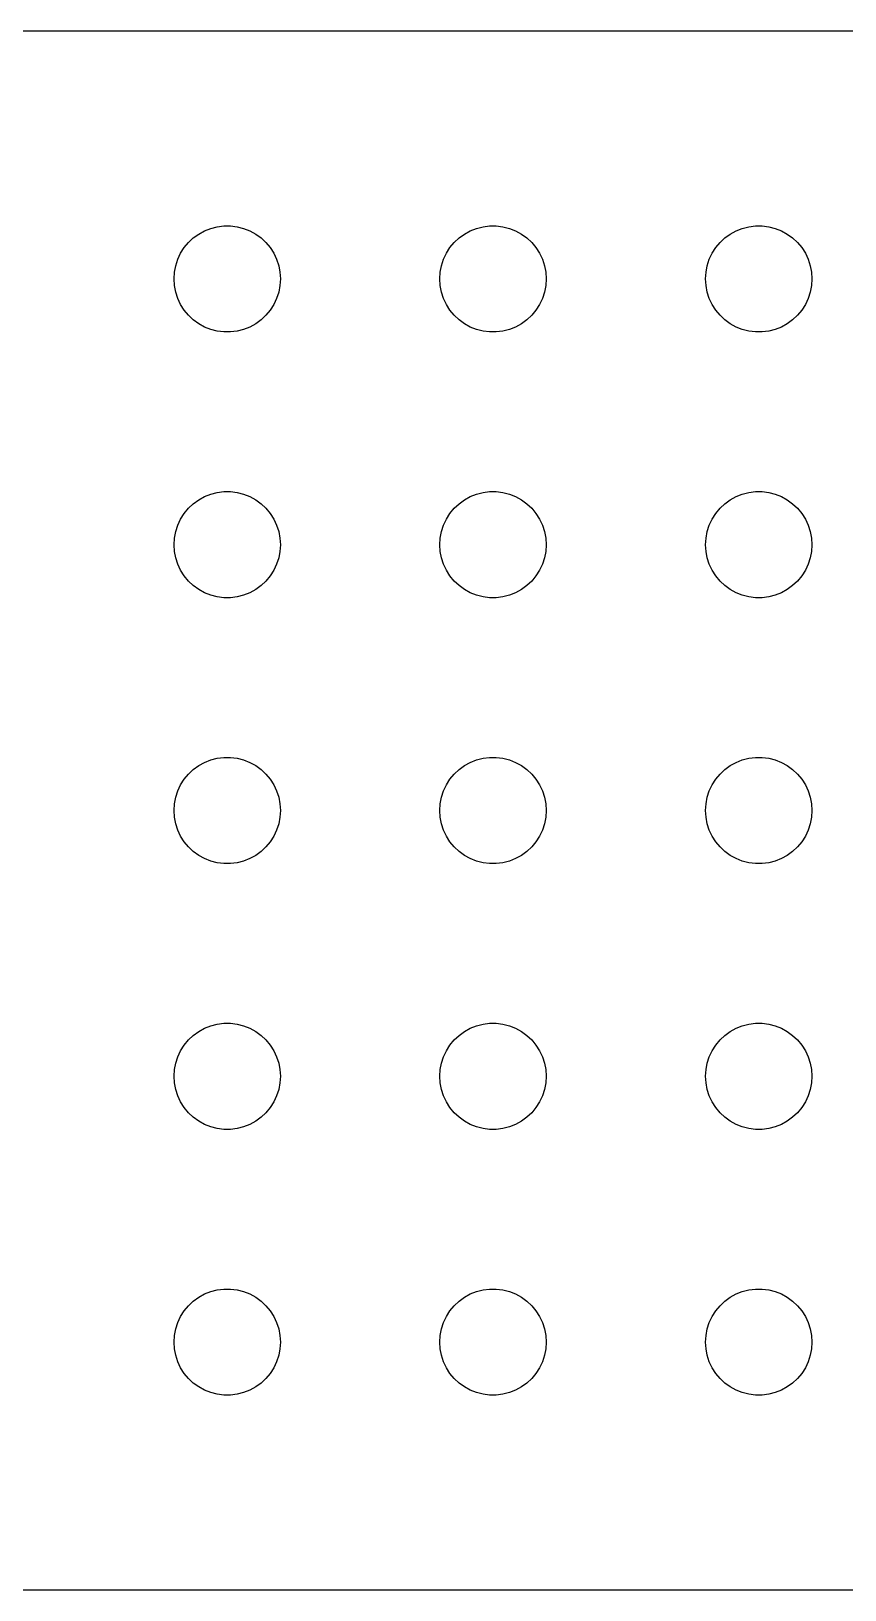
# Model space of a CAD drawing. Header units: metres. Extents: x -187 to 187, y -22 to 22.
# Drawn here: x -163.03 to -140.07, y -21.99 to 21.99 of the extents above; entities that cross this region are included whole.
import ezdxf

# ---------------------------------------------------------------- set-up
doc = ezdxf.new("R2010")
doc.units = ezdxf.units.M

msp = doc.modelspace()

# ---------------------------------------------------------------- linework, layer by layer
for p, q in [((182.314, 21.9901), (-182.314, 21.9901)), ((-158.304, 16.2665), (-158.139, 16.3572)), ((-158.139, 16.3572), (-157.964, 16.4266)), ((-157.964, 16.4266), (-157.781, 16.4734)), ((-157.781, 16.4734), (-157.594, 16.497)), ((-157.594, 16.497), (-157.406, 16.497)), ((-157.406, 16.497), (-157.219, 16.4734)), ((-157.219, 16.4734), (-157.036, 16.4266)), ((-157.036, 16.4266), (-156.861, 16.3572)), ((-156.861, 16.3572), (-156.696, 16.2665)), ((-150.804, 16.2665), (-150.639, 16.3572)), ((-150.639, 16.3572), (-150.464, 16.4266)), ((-150.464, 16.4266), (-150.281, 16.4734)), ((-150.281, 16.4734), (-150.094, 16.497)), ((-150.094, 16.497), (-149.906, 16.497)), ((-149.906, 16.497), (-149.719, 16.4734)), ((-149.719, 16.4734), (-149.536, 16.4266)), ((-149.536, 16.4266), (-149.361, 16.3572)), ((-149.361, 16.3572), (-149.196, 16.2665)), ((-143.304, 16.2665), (-143.139, 16.3572)), ((-143.139, 16.3572), (-142.964, 16.4266)), ((-142.964, 16.4266), (-142.781, 16.4734)), ((-142.781, 16.4734), (-142.594, 16.497)), ((-142.594, 16.497), (-142.406, 16.497)), ((-142.406, 16.497), (-142.219, 16.4734)), ((-142.219, 16.4734), (-142.036, 16.4266)), ((-142.036, 16.4266), (-141.861, 16.3572)), ((-141.861, 16.3572), (-141.696, 16.2665)), ((-158.814, 15.7226), (-158.714, 15.8817)), ((-158.714, 15.8817), (-158.593, 16.0268)), ((-158.593, 16.0268), (-158.456, 16.1558)), ((-158.456, 16.1558), (-158.304, 16.2665)), ((-156.696, 16.2665), (-156.544, 16.1558)), ((-156.544, 16.1558), (-156.407, 16.0268)), ((-156.407, 16.0268), (-156.286, 15.8817)), ((-156.286, 15.8817), (-156.186, 15.7226)), ((-151.314, 15.7226), (-151.214, 15.8817)), ((-151.214, 15.8817), (-151.093, 16.0268)), ((-151.093, 16.0268), (-150.956, 16.1558)), ((-150.956, 16.1558), (-150.804, 16.2665)), ((-149.196, 16.2665), (-149.044, 16.1558)), ((-149.044, 16.1558), (-148.907, 16.0268)), ((-148.907, 16.0268), (-148.786, 15.8817)), ((-148.786, 15.8817), (-148.686, 15.7226)), ((-143.814, 15.7226), (-143.714, 15.8817)), ((-143.714, 15.8817), (-143.593, 16.0268)), ((-143.593, 16.0268), (-143.456, 16.1558)), ((-143.456, 16.1558), (-143.304, 16.2665)), ((-141.696, 16.2665), (-141.544, 16.1558)), ((-141.544, 16.1558), (-141.407, 16.0268)), ((-141.407, 16.0268), (-141.286, 15.8817)), ((-141.286, 15.8817), (-141.186, 15.7226)), ((-158.953, 15.373), (-158.895, 15.5522)), ((-158.895, 15.5522), (-158.814, 15.7226)), ((-156.186, 15.7226), (-156.105, 15.5522)), ((-156.105, 15.5522), (-156.047, 15.373)), ((-151.453, 15.373), (-151.395, 15.5522)), ((-151.395, 15.5522), (-151.314, 15.7226)), ((-148.686, 15.7226), (-148.605, 15.5522)), ((-148.605, 15.5522), (-148.547, 15.373)), ((-143.953, 15.373), (-143.895, 15.5522)), ((-143.895, 15.5522), (-143.814, 15.7226)), ((-141.186, 15.7226), (-141.105, 15.5522)), ((-141.105, 15.5522), (-141.047, 15.373)), ((-159, 15), (-158.988, 15.188)), ((-158.988, 14.812), (-159, 15)), ((-158.988, 15.188), (-158.953, 15.373)), ((-156.047, 15.373), (-156.012, 15.188)), ((-156.012, 15.188), (-156, 15)), ((-156, 15), (-156.012, 14.812)), ((-151.5, 15), (-151.488, 15.188)), ((-151.488, 14.812), (-151.5, 15)), ((-151.488, 15.188), (-151.453, 15.373)), ((-148.547, 15.373), (-148.512, 15.188)), ((-148.512, 15.188), (-148.5, 15)), ((-148.5, 15), (-148.512, 14.812)), ((-144, 15), (-143.988, 15.188)), ((-143.988, 14.812), (-144, 15)), ((-143.988, 15.188), (-143.953, 15.373)), ((-141.047, 15.373), (-141.012, 15.188)), ((-141.012, 15.188), (-141, 15)), ((-141, 15), (-141.012, 14.812)), ((-158.953, 14.627), (-158.988, 14.812)), ((-158.895, 14.4478), (-158.953, 14.627)), ((-156.047, 14.627), (-156.105, 14.4478)), ((-156.012, 14.812), (-156.047, 14.627)), ((-151.453, 14.627), (-151.488, 14.812)), ((-151.395, 14.4478), (-151.453, 14.627)), ((-148.547, 14.627), (-148.605, 14.4478)), ((-148.512, 14.812), (-148.547, 14.627)), ((-143.953, 14.627), (-143.988, 14.812)), ((-143.895, 14.4478), (-143.953, 14.627)), ((-141.047, 14.627), (-141.105, 14.4478)), ((-141.012, 14.812), (-141.047, 14.627)), ((-158.814, 14.2774), (-158.895, 14.4478)), ((-158.714, 14.1183), (-158.814, 14.2774)), ((-158.593, 13.9732), (-158.714, 14.1183)), ((-156.286, 14.1183), (-156.407, 13.9732)), ((-156.186, 14.2774), (-156.286, 14.1183)), ((-156.105, 14.4478), (-156.186, 14.2774)), ((-151.314, 14.2774), (-151.395, 14.4478)), ((-151.214, 14.1183), (-151.314, 14.2774)), ((-151.093, 13.9732), (-151.214, 14.1183)), ((-148.786, 14.1183), (-148.907, 13.9732)), ((-148.686, 14.2774), (-148.786, 14.1183)), ((-148.605, 14.4478), (-148.686, 14.2774)), ((-143.814, 14.2774), (-143.895, 14.4478)), ((-143.714, 14.1183), (-143.814, 14.2774)), ((-143.593, 13.9732), (-143.714, 14.1183)), ((-141.286, 14.1183), (-141.407, 13.9732)), ((-141.186, 14.2774), (-141.286, 14.1183)), ((-141.105, 14.4478), (-141.186, 14.2774)), ((-158.456, 13.8442), (-158.593, 13.9732)), ((-158.304, 13.7335), (-158.456, 13.8442)), ((-158.139, 13.6427), (-158.304, 13.7335)), ((-157.964, 13.5734), (-158.139, 13.6427)), ((-156.861, 13.6427), (-157.036, 13.5734)), ((-156.696, 13.7335), (-156.861, 13.6427)), ((-156.544, 13.8442), (-156.696, 13.7335)), ((-156.407, 13.9732), (-156.544, 13.8442)), ((-150.956, 13.8442), (-151.093, 13.9732)), ((-150.804, 13.7335), (-150.956, 13.8442)), ((-150.639, 13.6427), (-150.804, 13.7335)), ((-150.464, 13.5734), (-150.639, 13.6427)), ((-149.361, 13.6427), (-149.536, 13.5734)), ((-149.196, 13.7335), (-149.361, 13.6427)), ((-149.044, 13.8442), (-149.196, 13.7335)), ((-148.907, 13.9732), (-149.044, 13.8442)), ((-143.456, 13.8442), (-143.593, 13.9732)), ((-143.304, 13.7335), (-143.456, 13.8442)), ((-143.139, 13.6427), (-143.304, 13.7335)), ((-142.964, 13.5734), (-143.139, 13.6427)), ((-141.861, 13.6427), (-142.036, 13.5734)), ((-141.696, 13.7335), (-141.861, 13.6427)), ((-141.544, 13.8442), (-141.696, 13.7335)), ((-141.407, 13.9732), (-141.544, 13.8442)), ((-157.781, 13.5266), (-157.964, 13.5734)), ((-157.594, 13.5029), (-157.781, 13.5266)), ((-157.406, 13.5029), (-157.594, 13.5029)), ((-157.219, 13.5266), (-157.406, 13.5029)), ((-157.036, 13.5734), (-157.219, 13.5266)), ((-150.281, 13.5266), (-150.464, 13.5734)), ((-150.094, 13.5029), (-150.281, 13.5266)), ((-149.906, 13.5029), (-150.094, 13.5029)), ((-149.719, 13.5266), (-149.906, 13.5029)), ((-149.536, 13.5734), (-149.719, 13.5266)), ((-142.781, 13.5266), (-142.964, 13.5734)), ((-142.594, 13.5029), (-142.781, 13.5266)), ((-142.406, 13.5029), (-142.594, 13.5029)), ((-142.219, 13.5266), (-142.406, 13.5029)), ((-142.036, 13.5734), (-142.219, 13.5266)), ((-158.304, 8.76648), (-158.139, 8.85724)), ((-158.139, 8.85724), (-157.964, 8.92657)), ((-157.964, 8.92657), (-157.781, 8.97342)), ((-157.781, 8.97342), (-157.594, 8.99704)), ((-157.594, 8.99704), (-157.406, 8.99704)), ((-157.406, 8.99704), (-157.219, 8.97342)), ((-157.219, 8.97342), (-157.036, 8.92657)), ((-157.036, 8.92657), (-156.861, 8.85724)), ((-156.861, 8.85724), (-156.696, 8.76648)), ((-150.804, 8.76648), (-150.639, 8.85724)), ((-150.639, 8.85724), (-150.464, 8.92657)), ((-150.464, 8.92657), (-150.281, 8.97342)), ((-150.281, 8.97342), (-150.094, 8.99704)), ((-150.094, 8.99704), (-149.906, 8.99704)), ((-149.906, 8.99704), (-149.719, 8.97342)), ((-149.719, 8.97342), (-149.536, 8.92657)), ((-149.536, 8.92657), (-149.361, 8.85724)), ((-149.361, 8.85724), (-149.196, 8.76648)), ((-143.304, 8.76648), (-143.139, 8.85724)), ((-143.139, 8.85724), (-142.964, 8.92657)), ((-142.964, 8.92657), (-142.781, 8.97342)), ((-142.781, 8.97342), (-142.594, 8.99704)), ((-142.594, 8.99704), (-142.406, 8.99704)), ((-142.406, 8.99704), (-142.219, 8.97342)), ((-142.219, 8.97342), (-142.036, 8.92657)), ((-142.036, 8.92657), (-141.861, 8.85724)), ((-141.861, 8.85724), (-141.696, 8.76648)), ((-158.814, 8.22263), (-158.714, 8.38167)), ((-158.714, 8.38167), (-158.593, 8.52681)), ((-158.593, 8.52681), (-158.456, 8.65576)), ((-158.456, 8.65576), (-158.304, 8.76648)), ((-156.696, 8.76648), (-156.544, 8.65576)), ((-156.544, 8.65576), (-156.407, 8.52681)), ((-156.407, 8.52681), (-156.286, 8.38167)), ((-156.286, 8.38167), (-156.186, 8.22263)), ((-151.314, 8.22263), (-151.214, 8.38167)), ((-151.214, 8.38167), (-151.093, 8.52681)), ((-151.093, 8.52681), (-150.956, 8.65576)), ((-150.956, 8.65576), (-150.804, 8.76648)), ((-149.196, 8.76648), (-149.044, 8.65576)), ((-149.044, 8.65576), (-148.907, 8.52681)), ((-148.907, 8.52681), (-148.786, 8.38167)), ((-148.786, 8.38167), (-148.686, 8.22263)), ((-143.814, 8.22263), (-143.714, 8.38167)), ((-143.714, 8.38167), (-143.593, 8.52681)), ((-143.593, 8.52681), (-143.456, 8.65576)), ((-143.456, 8.65576), (-143.304, 8.76648)), ((-141.696, 8.76648), (-141.544, 8.65576)), ((-141.544, 8.65576), (-141.407, 8.52681)), ((-141.407, 8.52681), (-141.286, 8.38167)), ((-141.286, 8.38167), (-141.186, 8.22263)), ((-158.953, 7.87303), (-158.895, 8.05219)), ((-158.895, 8.05219), (-158.814, 8.22263)), ((-156.186, 8.22263), (-156.105, 8.05219)), ((-156.105, 8.05219), (-156.047, 7.87303)), ((-151.453, 7.87303), (-151.395, 8.05219)), ((-151.395, 8.05219), (-151.314, 8.22263)), ((-148.686, 8.22263), (-148.605, 8.05219)), ((-148.605, 8.05219), (-148.547, 7.87303)), ((-143.953, 7.87303), (-143.895, 8.05219)), ((-143.895, 8.05219), (-143.814, 8.22263)), ((-141.186, 8.22263), (-141.105, 8.05219)), ((-141.105, 8.05219), (-141.047, 7.87303)), ((-159, 7.5), (-158.988, 7.68799)), ((-158.988, 7.312), (-159, 7.5)), ((-158.988, 7.68799), (-158.953, 7.87303)), ((-156.047, 7.87303), (-156.012, 7.68799)), ((-156.012, 7.68799), (-156, 7.5)), ((-156, 7.5), (-156.012, 7.312)), ((-151.5, 7.5), (-151.488, 7.68799)), ((-151.488, 7.312), (-151.5, 7.5)), ((-151.488, 7.68799), (-151.453, 7.87303)), ((-148.547, 7.87303), (-148.512, 7.68799)), ((-148.512, 7.68799), (-148.5, 7.5)), ((-148.5, 7.5), (-148.512, 7.312)), ((-144, 7.5), (-143.988, 7.68799)), ((-143.988, 7.312), (-144, 7.5)), ((-143.988, 7.68799), (-143.953, 7.87303)), ((-141.047, 7.87303), (-141.012, 7.68799)), ((-141.012, 7.68799), (-141, 7.5)), ((-141, 7.5), (-141.012, 7.312)), ((-158.953, 7.12695), (-158.988, 7.312)), ((-158.895, 6.9478), (-158.953, 7.12695)), ((-156.047, 7.12695), (-156.105, 6.9478)), ((-156.012, 7.312), (-156.047, 7.12695)), ((-151.453, 7.12695), (-151.488, 7.312)), ((-151.395, 6.9478), (-151.453, 7.12695)), ((-148.547, 7.12695), (-148.605, 6.9478)), ((-148.512, 7.312), (-148.547, 7.12695)), ((-143.953, 7.12695), (-143.988, 7.312)), ((-143.895, 6.9478), (-143.953, 7.12695)), ((-141.047, 7.12695), (-141.105, 6.9478)), ((-141.012, 7.312), (-141.047, 7.12695)), ((-158.814, 6.77736), (-158.895, 6.9478)), ((-158.714, 6.61832), (-158.814, 6.77736)), ((-158.593, 6.47318), (-158.714, 6.61832)), ((-156.286, 6.61832), (-156.407, 6.47318)), ((-156.186, 6.77736), (-156.286, 6.61832)), ((-156.105, 6.9478), (-156.186, 6.77736)), ((-151.314, 6.77736), (-151.395, 6.9478)), ((-151.214, 6.61832), (-151.314, 6.77736)), ((-151.093, 6.47318), (-151.214, 6.61832)), ((-148.786, 6.61832), (-148.907, 6.47318)), ((-148.686, 6.77736), (-148.786, 6.61832)), ((-148.605, 6.9478), (-148.686, 6.77736)), ((-143.814, 6.77736), (-143.895, 6.9478)), ((-143.714, 6.61832), (-143.814, 6.77736)), ((-143.593, 6.47318), (-143.714, 6.61832)), ((-141.286, 6.61832), (-141.407, 6.47318)), ((-141.186, 6.77736), (-141.286, 6.61832)), ((-141.105, 6.9478), (-141.186, 6.77736)), ((-158.456, 6.34422), (-158.593, 6.47318)), ((-158.304, 6.23351), (-158.456, 6.34422)), ((-158.139, 6.14275), (-158.304, 6.23351)), ((-156.696, 6.23351), (-156.861, 6.14275)), ((-156.544, 6.34422), (-156.696, 6.23351)), ((-156.407, 6.47318), (-156.544, 6.34422)), ((-150.956, 6.34422), (-151.093, 6.47318)), ((-150.804, 6.23351), (-150.956, 6.34422)), ((-150.639, 6.14275), (-150.804, 6.23351)), ((-149.196, 6.23351), (-149.361, 6.14275)), ((-149.044, 6.34422), (-149.196, 6.23351)), ((-148.907, 6.47318), (-149.044, 6.34422)), ((-143.456, 6.34422), (-143.593, 6.47318)), ((-143.304, 6.23351), (-143.456, 6.34422)), ((-143.139, 6.14275), (-143.304, 6.23351)), ((-141.696, 6.23351), (-141.861, 6.14275)), ((-141.544, 6.34422), (-141.696, 6.23351)), ((-141.407, 6.47318), (-141.544, 6.34422)), ((-157.964, 6.07341), (-158.139, 6.14275)), ((-157.781, 6.02657), (-157.964, 6.07341)), ((-157.594, 6.00294), (-157.781, 6.02657)), ((-157.406, 6.00294), (-157.594, 6.00294)), ((-157.219, 6.02657), (-157.406, 6.00294)), ((-157.036, 6.07341), (-157.219, 6.02657)), ((-156.861, 6.14275), (-157.036, 6.07341)), ((-150.464, 6.07341), (-150.639, 6.14275)), ((-150.281, 6.02657), (-150.464, 6.07341)), ((-150.094, 6.00294), (-150.281, 6.02657)), ((-149.906, 6.00294), (-150.094, 6.00294)), ((-149.719, 6.02657), (-149.906, 6.00294)), ((-149.536, 6.07341), (-149.719, 6.02657)), ((-149.361, 6.14275), (-149.536, 6.07341)), ((-142.964, 6.07341), (-143.139, 6.14275)), ((-142.781, 6.02657), (-142.964, 6.07341)), ((-142.594, 6.00294), (-142.781, 6.02657)), ((-142.406, 6.00294), (-142.594, 6.00294)), ((-142.219, 6.02657), (-142.406, 6.00294)), ((-142.036, 6.07341), (-142.219, 6.02657)), ((-141.861, 6.14275), (-142.036, 6.07341)), ((-158.304, 1.26648), (-158.139, 1.35724)), ((-158.139, 1.35724), (-157.964, 1.42657)), ((-157.964, 1.42657), (-157.781, 1.47342)), ((-157.781, 1.47342), (-157.594, 1.49704)), ((-157.594, 1.49704), (-157.406, 1.49704)), ((-157.406, 1.49704), (-157.219, 1.47342)), ((-157.219, 1.47342), (-157.036, 1.42657)), ((-157.036, 1.42657), (-156.861, 1.35724)), ((-156.861, 1.35724), (-156.696, 1.26648)), ((-150.804, 1.26648), (-150.639, 1.35724)), ((-150.639, 1.35724), (-150.464, 1.42657)), ((-150.464, 1.42657), (-150.281, 1.47342)), ((-150.281, 1.47342), (-150.094, 1.49704)), ((-150.094, 1.49704), (-149.906, 1.49704)), ((-149.906, 1.49704), (-149.719, 1.47342)), ((-149.719, 1.47342), (-149.536, 1.42657)), ((-149.536, 1.42657), (-149.361, 1.35724)), ((-149.361, 1.35724), (-149.196, 1.26648)), ((-143.304, 1.26648), (-143.139, 1.35724)), ((-143.139, 1.35724), (-142.964, 1.42657)), ((-142.964, 1.42657), (-142.781, 1.47342)), ((-142.781, 1.47342), (-142.594, 1.49704)), ((-142.594, 1.49704), (-142.406, 1.49704)), ((-142.406, 1.49704), (-142.219, 1.47342)), ((-142.219, 1.47342), (-142.036, 1.42657)), ((-142.036, 1.42657), (-141.861, 1.35724)), ((-141.861, 1.35724), (-141.696, 1.26648)), ((-158.814, 0.722626), (-158.714, 0.881668)), ((-158.714, 0.881668), (-158.593, 1.02681)), ((-158.593, 1.02681), (-158.456, 1.15576)), ((-158.456, 1.15576), (-158.304, 1.26648)), ((-156.696, 1.26648), (-156.544, 1.15576)), ((-156.544, 1.15576), (-156.407, 1.02681)), ((-156.407, 1.02681), (-156.286, 0.881668)), ((-156.286, 0.881668), (-156.186, 0.722626)), ((-151.314, 0.722626), (-151.214, 0.881668)), ((-151.214, 0.881668), (-151.093, 1.02681)), ((-151.093, 1.02681), (-150.956, 1.15576)), ((-150.956, 1.15576), (-150.804, 1.26648)), ((-149.196, 1.26648), (-149.044, 1.15576)), ((-149.044, 1.15576), (-148.907, 1.02681)), ((-148.907, 1.02681), (-148.786, 0.881668)), ((-148.786, 0.881668), (-148.686, 0.722626)), ((-143.814, 0.722626), (-143.714, 0.881668)), ((-143.714, 0.881668), (-143.593, 1.02681)), ((-143.593, 1.02681), (-143.456, 1.15576)), ((-143.456, 1.15576), (-143.304, 1.26648)), ((-141.696, 1.26648), (-141.544, 1.15576)), ((-141.544, 1.15576), (-141.407, 1.02681)), ((-141.407, 1.02681), (-141.286, 0.881668)), ((-141.286, 0.881668), (-141.186, 0.722626)), ((-158.953, 0.373032), (-158.895, 0.552185)), ((-158.895, 0.552185), (-158.814, 0.722626)), ((-156.186, 0.722626), (-156.105, 0.552185)), ((-156.105, 0.552185), (-156.047, 0.373032)), ((-151.453, 0.373032), (-151.395, 0.552185)), ((-151.395, 0.552185), (-151.314, 0.722626)), ((-148.686, 0.722626), (-148.605, 0.552185)), ((-148.605, 0.552185), (-148.547, 0.373032)), ((-143.953, 0.373032), (-143.895, 0.552185)), ((-143.895, 0.552185), (-143.814, 0.722626)), ((-141.186, 0.722626), (-141.105, 0.552185)), ((-141.105, 0.552185), (-141.047, 0.373032)), ((-159, 0), (-158.988, 0.187988)), ((-158.988, -0.187988), (-159, 0)), ((-158.988, 0.187988), (-158.953, 0.373032)), ((-156.047, 0.373032), (-156.012, 0.187988)), ((-156.012, 0.187988), (-156, 0)), ((-156, 0), (-156.012, -0.187988)), ((-151.5, 0), (-151.488, 0.187988)), ((-151.488, -0.187988), (-151.5, 0)), ((-151.488, 0.187988), (-151.453, 0.373032)), ((-148.547, 0.373032), (-148.512, 0.187988)), ((-148.512, 0.187988), (-148.5, 0)), ((-148.5, 0), (-148.512, -0.187988)), ((-144, 0), (-143.988, 0.187988)), ((-143.988, -0.187988), (-144, 0)), ((-143.988, 0.187988), (-143.953, 0.373032)), ((-141.047, 0.373032), (-141.012, 0.187988)), ((-141.012, 0.187988), (-141, 0)), ((-141, 0), (-141.012, -0.187988)), ((-158.953, -0.373032), (-158.988, -0.187988)), ((-158.895, -0.552185), (-158.953, -0.373032)), ((-156.047, -0.373032), (-156.105, -0.552185)), ((-156.012, -0.187988), (-156.047, -0.373032)), ((-151.453, -0.373032), (-151.488, -0.187988)), ((-151.395, -0.552185), (-151.453, -0.373032)), ((-148.547, -0.373032), (-148.605, -0.552185)), ((-148.512, -0.187988), (-148.547, -0.373032)), ((-143.953, -0.373032), (-143.988, -0.187988)), ((-143.895, -0.552185), (-143.953, -0.373032)), ((-141.047, -0.373032), (-141.105, -0.552185)), ((-141.012, -0.187988), (-141.047, -0.373032)), ((-158.814, -0.722626), (-158.895, -0.552185)), ((-158.714, -0.881668), (-158.814, -0.722626)), ((-156.186, -0.722626), (-156.286, -0.881668)), ((-156.105, -0.552185), (-156.186, -0.722626)), ((-151.314, -0.722626), (-151.395, -0.552185)), ((-151.214, -0.881668), (-151.314, -0.722626)), ((-148.686, -0.722626), (-148.786, -0.881668)), ((-148.605, -0.552185), (-148.686, -0.722626)), ((-143.814, -0.722626), (-143.895, -0.552185)), ((-143.714, -0.881668), (-143.814, -0.722626)), ((-141.186, -0.722626), (-141.286, -0.881668)), ((-141.105, -0.552185), (-141.186, -0.722626)), ((-158.593, -1.02681), (-158.714, -0.881668)), ((-158.456, -1.15576), (-158.593, -1.02681)), ((-158.304, -1.26648), (-158.456, -1.15576)), ((-158.139, -1.35724), (-158.304, -1.26648)), ((-156.696, -1.26648), (-156.861, -1.35724)), ((-156.544, -1.15576), (-156.696, -1.26648)), ((-156.407, -1.02681), (-156.544, -1.15576)), ((-156.286, -0.881668), (-156.407, -1.02681)), ((-151.093, -1.02681), (-151.214, -0.881668)), ((-150.956, -1.15576), (-151.093, -1.02681)), ((-150.804, -1.26648), (-150.956, -1.15576)), ((-150.639, -1.35724), (-150.804, -1.26648)), ((-149.196, -1.26648), (-149.361, -1.35724)), ((-149.044, -1.15576), (-149.196, -1.26648)), ((-148.907, -1.02681), (-149.044, -1.15576)), ((-148.786, -0.881668), (-148.907, -1.02681)), ((-143.593, -1.02681), (-143.714, -0.881668)), ((-143.456, -1.15576), (-143.593, -1.02681)), ((-143.304, -1.26648), (-143.456, -1.15576)), ((-143.139, -1.35724), (-143.304, -1.26648)), ((-141.696, -1.26648), (-141.861, -1.35724)), ((-141.544, -1.15576), (-141.696, -1.26648)), ((-141.407, -1.02681), (-141.544, -1.15576)), ((-141.286, -0.881668), (-141.407, -1.02681)), ((-157.964, -1.42657), (-158.139, -1.35724)), ((-157.781, -1.47342), (-157.964, -1.42657)), ((-157.594, -1.49704), (-157.781, -1.47342)), ((-157.406, -1.49704), (-157.594, -1.49704)), ((-157.219, -1.47342), (-157.406, -1.49704)), ((-157.036, -1.42657), (-157.219, -1.47342)), ((-156.861, -1.35724), (-157.036, -1.42657)), ((-150.464, -1.42657), (-150.639, -1.35724)), ((-150.281, -1.47342), (-150.464, -1.42657)), ((-150.094, -1.49704), (-150.281, -1.47342)), ((-149.906, -1.49704), (-150.094, -1.49704)), ((-149.719, -1.47342), (-149.906, -1.49704)), ((-149.536, -1.42657), (-149.719, -1.47342)), ((-149.361, -1.35724), (-149.536, -1.42657)), ((-142.964, -1.42657), (-143.139, -1.35724)), ((-142.781, -1.47342), (-142.964, -1.42657)), ((-142.594, -1.49704), (-142.781, -1.47342)), ((-142.406, -1.49704), (-142.594, -1.49704)), ((-142.219, -1.47342), (-142.406, -1.49704)), ((-142.036, -1.42657), (-142.219, -1.47342)), ((-141.861, -1.35724), (-142.036, -1.42657)), ((-158.304, -6.23351), (-158.139, -6.14275)), ((-158.139, -6.14275), (-157.964, -6.07341)), ((-157.964, -6.07341), (-157.781, -6.02657)), ((-157.781, -6.02657), (-157.594, -6.00294)), ((-157.594, -6.00294), (-157.406, -6.00294)), ((-157.406, -6.00294), (-157.219, -6.02657)), ((-157.219, -6.02657), (-157.036, -6.07341)), ((-157.036, -6.07341), (-156.861, -6.14275)), ((-156.861, -6.14275), (-156.696, -6.23351)), ((-150.804, -6.23351), (-150.639, -6.14275)), ((-150.639, -6.14275), (-150.464, -6.07341)), ((-150.464, -6.07341), (-150.281, -6.02657)), ((-150.281, -6.02657), (-150.094, -6.00294)), ((-150.094, -6.00294), (-149.906, -6.00294)), ((-149.906, -6.00294), (-149.719, -6.02657)), ((-149.719, -6.02657), (-149.536, -6.07341)), ((-149.536, -6.07341), (-149.361, -6.14275)), ((-149.361, -6.14275), (-149.196, -6.23351)), ((-143.304, -6.23351), (-143.139, -6.14275)), ((-143.139, -6.14275), (-142.964, -6.07341)), ((-142.964, -6.07341), (-142.781, -6.02657)), ((-142.781, -6.02657), (-142.594, -6.00294)), ((-142.594, -6.00294), (-142.406, -6.00294)), ((-142.406, -6.00294), (-142.219, -6.02657)), ((-142.219, -6.02657), (-142.036, -6.07341)), ((-142.036, -6.07341), (-141.861, -6.14275)), ((-141.861, -6.14275), (-141.696, -6.23351)), ((-158.714, -6.61832), (-158.593, -6.47318)), ((-158.593, -6.47318), (-158.456, -6.34422)), ((-158.456, -6.34422), (-158.304, -6.23351)), ((-156.696, -6.23351), (-156.544, -6.34422)), ((-156.544, -6.34422), (-156.407, -6.47318)), ((-156.407, -6.47318), (-156.286, -6.61832)), ((-151.214, -6.61832), (-151.093, -6.47318)), ((-151.093, -6.47318), (-150.956, -6.34422)), ((-150.956, -6.34422), (-150.804, -6.23351)), ((-149.196, -6.23351), (-149.044, -6.34422)), ((-149.044, -6.34422), (-148.907, -6.47318)), ((-148.907, -6.47318), (-148.786, -6.61832)), ((-143.714, -6.61832), (-143.593, -6.47318)), ((-143.593, -6.47318), (-143.456, -6.34422)), ((-143.456, -6.34422), (-143.304, -6.23351)), ((-141.696, -6.23351), (-141.544, -6.34422)), ((-141.544, -6.34422), (-141.407, -6.47318)), ((-141.407, -6.47318), (-141.286, -6.61832)), ((-158.953, -7.12695), (-158.895, -6.9478)), ((-158.895, -6.9478), (-158.814, -6.77736)), ((-158.814, -6.77736), (-158.714, -6.61832)), ((-156.286, -6.61832), (-156.186, -6.77736)), ((-156.186, -6.77736), (-156.105, -6.9478)), ((-156.105, -6.9478), (-156.047, -7.12695)), ((-151.453, -7.12695), (-151.395, -6.9478)), ((-151.395, -6.9478), (-151.314, -6.77736)), ((-151.314, -6.77736), (-151.214, -6.61832)), ((-148.786, -6.61832), (-148.686, -6.77736)), ((-148.686, -6.77736), (-148.605, -6.9478)), ((-148.605, -6.9478), (-148.547, -7.12695)), ((-143.953, -7.12695), (-143.895, -6.9478)), ((-143.895, -6.9478), (-143.814, -6.77736)), ((-143.814, -6.77736), (-143.714, -6.61832)), ((-141.286, -6.61832), (-141.186, -6.77736)), ((-141.186, -6.77736), (-141.105, -6.9478)), ((-141.105, -6.9478), (-141.047, -7.12695)), ((-159, -7.5), (-158.988, -7.312)), ((-158.988, -7.312), (-158.953, -7.12695)), ((-156.047, -7.12695), (-156.012, -7.312)), ((-156.012, -7.312), (-156, -7.5)), ((-151.5, -7.5), (-151.488, -7.312)), ((-151.488, -7.312), (-151.453, -7.12695)), ((-148.547, -7.12695), (-148.512, -7.312)), ((-148.512, -7.312), (-148.5, -7.5)), ((-144, -7.5), (-143.988, -7.312)), ((-143.988, -7.312), (-143.953, -7.12695)), ((-141.047, -7.12695), (-141.012, -7.312)), ((-141.012, -7.312), (-141, -7.5)), ((-158.988, -7.68799), (-159, -7.5)), ((-158.953, -7.87303), (-158.988, -7.68799)), ((-158.895, -8.05219), (-158.953, -7.87303)), ((-156.047, -7.87303), (-156.105, -8.05219)), ((-156.012, -7.68799), (-156.047, -7.87303)), ((-156, -7.5), (-156.012, -7.68799)), ((-151.488, -7.68799), (-151.5, -7.5)), ((-151.453, -7.87303), (-151.488, -7.68799)), ((-151.395, -8.05219), (-151.453, -7.87303)), ((-148.547, -7.87303), (-148.605, -8.05219)), ((-148.512, -7.68799), (-148.547, -7.87303)), ((-148.5, -7.5), (-148.512, -7.68799)), ((-143.988, -7.68799), (-144, -7.5)), ((-143.953, -7.87303), (-143.988, -7.68799)), ((-143.895, -8.05219), (-143.953, -7.87303)), ((-141.047, -7.87303), (-141.105, -8.05219)), ((-141.012, -7.68799), (-141.047, -7.87303)), ((-141, -7.5), (-141.012, -7.68799)), ((-158.814, -8.22263), (-158.895, -8.05219)), ((-158.714, -8.38167), (-158.814, -8.22263)), ((-156.186, -8.22263), (-156.286, -8.38167)), ((-156.105, -8.05219), (-156.186, -8.22263)), ((-151.314, -8.22263), (-151.395, -8.05219)), ((-151.214, -8.38167), (-151.314, -8.22263)), ((-148.686, -8.22263), (-148.786, -8.38167)), ((-148.605, -8.05219), (-148.686, -8.22263)), ((-143.814, -8.22263), (-143.895, -8.05219)), ((-143.714, -8.38167), (-143.814, -8.22263)), ((-141.186, -8.22263), (-141.286, -8.38167)), ((-141.105, -8.05219), (-141.186, -8.22263)), ((-158.593, -8.52681), (-158.714, -8.38167)), ((-158.456, -8.65576), (-158.593, -8.52681)), ((-158.304, -8.76648), (-158.456, -8.65576)), ((-158.139, -8.85724), (-158.304, -8.76648)), ((-156.696, -8.76648), (-156.861, -8.85724)), ((-156.544, -8.65576), (-156.696, -8.76648)), ((-156.407, -8.52681), (-156.544, -8.65576)), ((-156.286, -8.38167), (-156.407, -8.52681)), ((-151.093, -8.52681), (-151.214, -8.38167)), ((-150.956, -8.65576), (-151.093, -8.52681)), ((-150.804, -8.76648), (-150.956, -8.65576)), ((-150.639, -8.85724), (-150.804, -8.76648)), ((-149.196, -8.76648), (-149.361, -8.85724)), ((-149.044, -8.65576), (-149.196, -8.76648)), ((-148.907, -8.52681), (-149.044, -8.65576)), ((-148.786, -8.38167), (-148.907, -8.52681)), ((-143.593, -8.52681), (-143.714, -8.38167)), ((-143.456, -8.65576), (-143.593, -8.52681)), ((-143.304, -8.76648), (-143.456, -8.65576)), ((-143.139, -8.85724), (-143.304, -8.76648)), ((-141.696, -8.76648), (-141.861, -8.85724)), ((-141.544, -8.65576), (-141.696, -8.76648)), ((-141.407, -8.52681), (-141.544, -8.65576)), ((-141.286, -8.38167), (-141.407, -8.52681)), ((-157.964, -8.92657), (-158.139, -8.85724)), ((-157.781, -8.97342), (-157.964, -8.92657)), ((-157.594, -8.99704), (-157.781, -8.97342)), ((-157.406, -8.99704), (-157.594, -8.99704)), ((-157.219, -8.97342), (-157.406, -8.99704)), ((-157.036, -8.92657), (-157.219, -8.97342)), ((-156.861, -8.85724), (-157.036, -8.92657)), ((-150.464, -8.92657), (-150.639, -8.85724)), ((-150.281, -8.97342), (-150.464, -8.92657)), ((-150.094, -8.99704), (-150.281, -8.97342)), ((-149.906, -8.99704), (-150.094, -8.99704)), ((-149.719, -8.97342), (-149.906, -8.99704)), ((-149.536, -8.92657), (-149.719, -8.97342)), ((-149.361, -8.85724), (-149.536, -8.92657)), ((-142.964, -8.92657), (-143.139, -8.85724)), ((-142.781, -8.97342), (-142.964, -8.92657)), ((-142.594, -8.99704), (-142.781, -8.97342)), ((-142.406, -8.99704), (-142.594, -8.99704)), ((-142.219, -8.97342), (-142.406, -8.99704)), ((-142.036, -8.92657), (-142.219, -8.97342)), ((-141.861, -8.85724), (-142.036, -8.92657)), ((-158.139, -13.6427), (-157.964, -13.5734)), ((-157.964, -13.5734), (-157.781, -13.5266)), ((-157.781, -13.5266), (-157.594, -13.5029)), ((-157.594, -13.5029), (-157.406, -13.5029)), ((-157.406, -13.5029), (-157.219, -13.5266)), ((-157.219, -13.5266), (-157.036, -13.5734)), ((-157.036, -13.5734), (-156.861, -13.6427)), ((-150.639, -13.6427), (-150.464, -13.5734)), ((-150.464, -13.5734), (-150.281, -13.5266)), ((-150.281, -13.5266), (-150.094, -13.5029)), ((-150.094, -13.5029), (-149.906, -13.5029)), ((-149.906, -13.5029), (-149.719, -13.5266)), ((-149.719, -13.5266), (-149.536, -13.5734)), ((-149.536, -13.5734), (-149.361, -13.6427)), ((-143.139, -13.6427), (-142.964, -13.5734)), ((-142.964, -13.5734), (-142.781, -13.5266)), ((-142.781, -13.5266), (-142.594, -13.5029)), ((-142.594, -13.5029), (-142.406, -13.5029)), ((-142.406, -13.5029), (-142.219, -13.5266)), ((-142.219, -13.5266), (-142.036, -13.5734)), ((-142.036, -13.5734), (-141.861, -13.6427)), ((-158.714, -14.1183), (-158.593, -13.9732)), ((-158.593, -13.9732), (-158.456, -13.8442)), ((-158.456, -13.8442), (-158.304, -13.7335)), ((-158.304, -13.7335), (-158.139, -13.6427)), ((-156.861, -13.6427), (-156.696, -13.7335)), ((-156.696, -13.7335), (-156.544, -13.8442)), ((-156.544, -13.8442), (-156.407, -13.9732)), ((-156.407, -13.9732), (-156.286, -14.1183)), ((-151.214, -14.1183), (-151.093, -13.9732)), ((-151.093, -13.9732), (-150.956, -13.8442)), ((-150.956, -13.8442), (-150.804, -13.7335)), ((-150.804, -13.7335), (-150.639, -13.6427)), ((-149.361, -13.6427), (-149.196, -13.7335)), ((-149.196, -13.7335), (-149.044, -13.8442)), ((-149.044, -13.8442), (-148.907, -13.9732)), ((-148.907, -13.9732), (-148.786, -14.1183)), ((-143.714, -14.1183), (-143.593, -13.9732)), ((-143.593, -13.9732), (-143.456, -13.8442)), ((-143.456, -13.8442), (-143.304, -13.7335)), ((-143.304, -13.7335), (-143.139, -13.6427)), ((-141.861, -13.6427), (-141.696, -13.7335)), ((-141.696, -13.7335), (-141.544, -13.8442)), ((-141.544, -13.8442), (-141.407, -13.9732)), ((-141.407, -13.9732), (-141.286, -14.1183)), ((-158.953, -14.627), (-158.895, -14.4478)), ((-158.895, -14.4478), (-158.814, -14.2774)), ((-158.814, -14.2774), (-158.714, -14.1183)), ((-156.286, -14.1183), (-156.186, -14.2774)), ((-156.186, -14.2774), (-156.105, -14.4478)), ((-156.105, -14.4478), (-156.047, -14.627)), ((-151.453, -14.627), (-151.395, -14.4478)), ((-151.395, -14.4478), (-151.314, -14.2774)), ((-151.314, -14.2774), (-151.214, -14.1183)), ((-148.786, -14.1183), (-148.686, -14.2774)), ((-148.686, -14.2774), (-148.605, -14.4478)), ((-148.605, -14.4478), (-148.547, -14.627)), ((-143.953, -14.627), (-143.895, -14.4478)), ((-143.895, -14.4478), (-143.814, -14.2774)), ((-143.814, -14.2774), (-143.714, -14.1183)), ((-141.286, -14.1183), (-141.186, -14.2774)), ((-141.186, -14.2774), (-141.105, -14.4478)), ((-141.105, -14.4478), (-141.047, -14.627)), ((-159, -15), (-158.988, -14.812)), ((-158.988, -14.812), (-158.953, -14.627)), ((-156.047, -14.627), (-156.012, -14.812)), ((-156.012, -14.812), (-156, -15)), ((-151.5, -15), (-151.488, -14.812)), ((-151.488, -14.812), (-151.453, -14.627)), ((-148.547, -14.627), (-148.512, -14.812)), ((-148.512, -14.812), (-148.5, -15)), ((-144, -15), (-143.988, -14.812)), ((-143.988, -14.812), (-143.953, -14.627)), ((-141.047, -14.627), (-141.012, -14.812)), ((-141.012, -14.812), (-141, -15)), ((-158.988, -15.188), (-159, -15)), ((-158.953, -15.373), (-158.988, -15.188)), ((-158.895, -15.5522), (-158.953, -15.373)), ((-156.047, -15.373), (-156.105, -15.5522)), ((-156.012, -15.188), (-156.047, -15.373)), ((-156, -15), (-156.012, -15.188)), ((-151.488, -15.188), (-151.5, -15)), ((-151.453, -15.373), (-151.488, -15.188)), ((-151.395, -15.5522), (-151.453, -15.373)), ((-148.547, -15.373), (-148.605, -15.5522)), ((-148.512, -15.188), (-148.547, -15.373)), ((-148.5, -15), (-148.512, -15.188)), ((-143.988, -15.188), (-144, -15)), ((-143.953, -15.373), (-143.988, -15.188)), ((-143.895, -15.5522), (-143.953, -15.373)), ((-141.047, -15.373), (-141.105, -15.5522)), ((-141.012, -15.188), (-141.047, -15.373)), ((-141, -15), (-141.012, -15.188)), ((-158.814, -15.7226), (-158.895, -15.5522)), ((-158.714, -15.8817), (-158.814, -15.7226)), ((-156.186, -15.7226), (-156.286, -15.8817)), ((-156.105, -15.5522), (-156.186, -15.7226)), ((-151.314, -15.7226), (-151.395, -15.5522)), ((-151.214, -15.8817), (-151.314, -15.7226)), ((-148.686, -15.7226), (-148.786, -15.8817)), ((-148.605, -15.5522), (-148.686, -15.7226)), ((-143.814, -15.7226), (-143.895, -15.5522)), ((-143.714, -15.8817), (-143.814, -15.7226)), ((-141.186, -15.7226), (-141.286, -15.8817)), ((-141.105, -15.5522), (-141.186, -15.7226)), ((-158.593, -16.0268), (-158.714, -15.8817)), ((-158.456, -16.1558), (-158.593, -16.0268)), ((-158.304, -16.2665), (-158.456, -16.1558)), ((-158.139, -16.3572), (-158.304, -16.2665)), ((-156.696, -16.2665), (-156.861, -16.3572)), ((-156.544, -16.1558), (-156.696, -16.2665)), ((-156.407, -16.0268), (-156.544, -16.1558)), ((-156.286, -15.8817), (-156.407, -16.0268)), ((-151.093, -16.0268), (-151.214, -15.8817)), ((-150.956, -16.1558), (-151.093, -16.0268)), ((-150.804, -16.2665), (-150.956, -16.1558)), ((-150.639, -16.3572), (-150.804, -16.2665)), ((-149.196, -16.2665), (-149.361, -16.3572)), ((-149.044, -16.1558), (-149.196, -16.2665)), ((-148.907, -16.0268), (-149.044, -16.1558)), ((-148.786, -15.8817), (-148.907, -16.0268)), ((-143.593, -16.0268), (-143.714, -15.8817)), ((-143.456, -16.1558), (-143.593, -16.0268)), ((-143.304, -16.2665), (-143.456, -16.1558)), ((-143.139, -16.3572), (-143.304, -16.2665)), ((-141.696, -16.2665), (-141.861, -16.3572)), ((-141.544, -16.1558), (-141.696, -16.2665)), ((-141.407, -16.0268), (-141.544, -16.1558)), ((-141.286, -15.8817), (-141.407, -16.0268)), ((-157.964, -16.4266), (-158.139, -16.3572)), ((-157.781, -16.4734), (-157.964, -16.4266)), ((-157.594, -16.497), (-157.781, -16.4734)), ((-157.406, -16.497), (-157.594, -16.497)), ((-157.219, -16.4734), (-157.406, -16.497)), ((-157.036, -16.4266), (-157.219, -16.4734)), ((-156.861, -16.3572), (-157.036, -16.4266)), ((-150.464, -16.4266), (-150.639, -16.3572)), ((-150.281, -16.4734), (-150.464, -16.4266)), ((-150.094, -16.497), (-150.281, -16.4734)), ((-149.906, -16.497), (-150.094, -16.497)), ((-149.719, -16.4734), (-149.906, -16.497)), ((-149.536, -16.4266), (-149.719, -16.4734)), ((-149.361, -16.3572), (-149.536, -16.4266)), ((-142.964, -16.4266), (-143.139, -16.3572)), ((-142.781, -16.4734), (-142.964, -16.4266)), ((-142.594, -16.497), (-142.781, -16.4734)), ((-142.406, -16.497), (-142.594, -16.497)), ((-142.219, -16.4734), (-142.406, -16.497)), ((-142.036, -16.4266), (-142.219, -16.4734)), ((-141.861, -16.3572), (-142.036, -16.4266)), ((-182.314, -21.9901), (182.314, -21.9901))]:
    msp.add_line(p, q)

doc.saveas('drawing.dxf')
